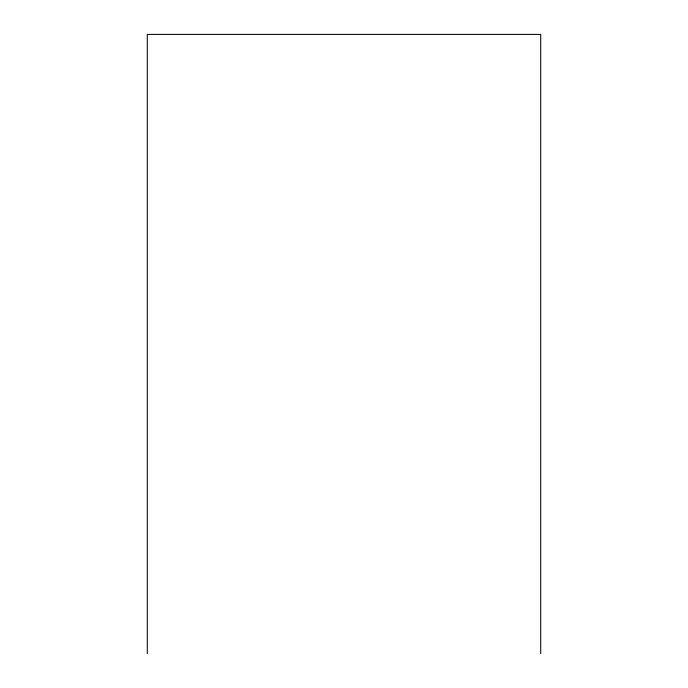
<?xml version="1.0" encoding="UTF-8"?>
<svg xmlns="http://www.w3.org/2000/svg" width="688" height="688" viewBox="0 0 688 688"><rect width="100%" height="100%" fill="white"/><g stroke="black" fill="none" stroke-linecap="round" stroke-linejoin="round"><path stroke-width="1.03" d="M540.708 653.6L540.708 34.4L147.292 34.4L147.292 653.6"/></g></svg>
